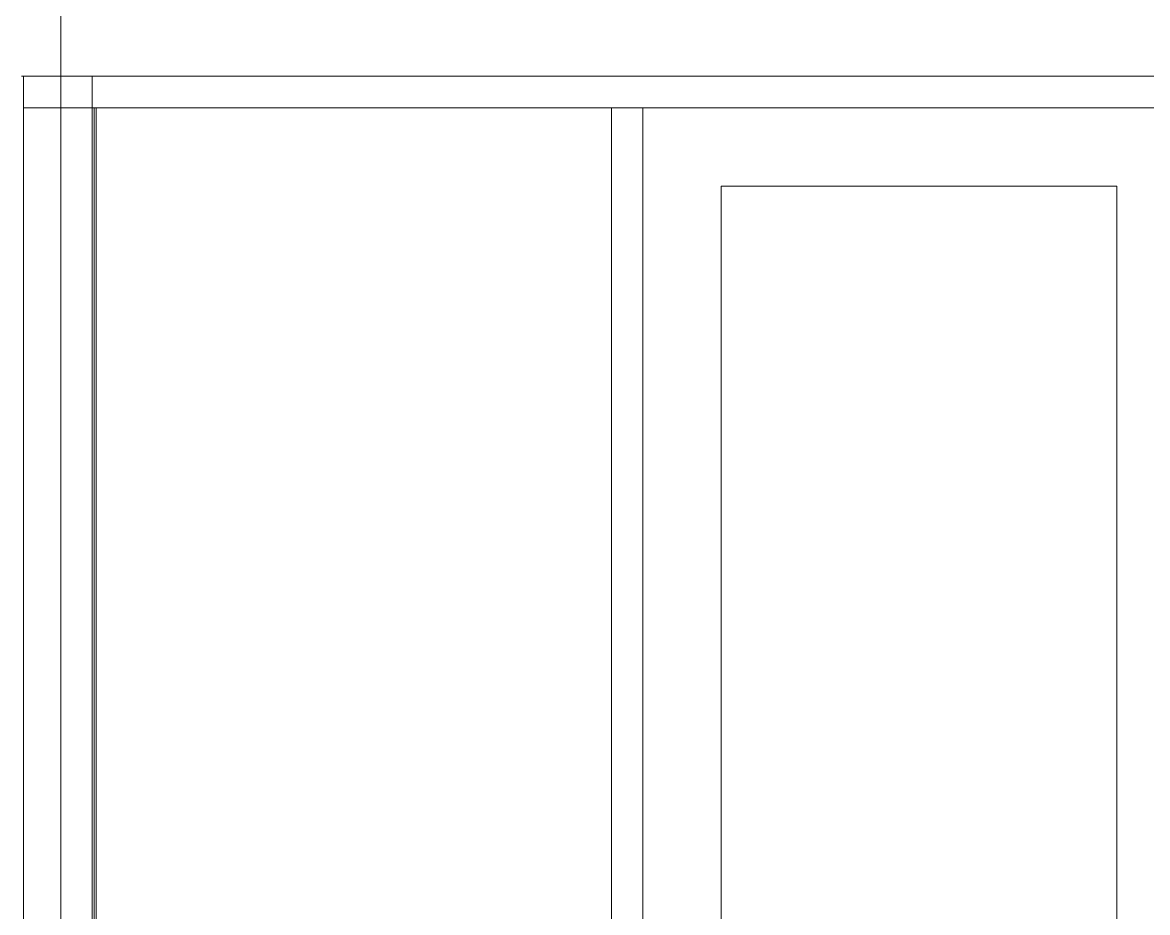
# Model space of a CAD drawing. Header units: inches. Extents: x 21386 to 98862, y -290 to 853.
# Drawn here: x 35776.9 to 35848.5, y 44.7 to 101.4 of the extents above; entities that cross this region are included whole.
import ezdxf

# ---------------------------------------------------------------- set-up
doc = ezdxf.new("R2010")
doc.units = ezdxf.units.IN
doc.header["$MEASUREMENT"] = 0
for name, color, linetype, lineweight in [('A-DOOR', 31, 'Continuous', 13), ('A-GLAZ-CWMG', 51, 'Continuous', 13), ('I-WALL', 2, 'Continuous', 13)]:
    doc.layers.add(name, color=color, linetype=linetype, lineweight=lineweight)

# ---------------------------------------------------------------- blocks, each defined once
blk = doc.blocks.new('Rectangular Mullion - Exterior 2_ x 4_5_-1142646-Building Section - East_West looking South')
at = {"layer": 'A-GLAZ-CWMG', "color": 8, "lineweight": 9}
for p, q in [((-26127.89, 98), (-26127.89, 96)), ((-26125.515, 98), (-26127.89, 98)), ((-26127.89, 96), (-26125.515, 96))]:
    blk.add_line(p, q, dxfattribs=at)
blk = doc.blocks.new('Rectangular Mullion - Exterior 2_ x 4_5_-1142586-Building Section - East_West looking South')
at = {"layer": 'A-GLAZ-CWMG', "color": 8, "lineweight": 9}
for p, q in [((-26127.89, 98), (-26125.515, 98)), ((-26127.89, 30), (-26127.89, 98)), ((-26123.39, 96), (-26123.39, 30)), ((-26127.89, 27.768), (-26127.89, 28.75)), ((-26123.39, 28.75), (-26123.39, 28.327)), ((-26127.89, 17.522), (-26127.89, 26.765)), ((-26127.89, 6), (-26127.89, 15.62)), ((-26123.39, 14.936), (-26123.39, 2)), ((-26125.515, 2), (-26127.64, 2)), ((-26123.39, 2), (-26123.515, 2))]:
    blk.add_line(p, q, dxfattribs=at)
blk = doc.blocks.new('Door_Single_Storefront - one-1371401-Building Section - East_West looking South')
at = {"layer": 'A-DOOR', "color": 8, "lineweight": 9}
for p, q in [((-26053.265, 0), (-26053.265, 96)), ((-26083.453, 30), (-26083.453, 91)), ((-26083.453, 91), (-26058.265, 91)), ((-26058.265, 91), (-26058.265, 5)), ((-26083.453, 28.337), (-26083.453, 28.75)), ((-26083.453, 5), (-26083.453, 15.734)), ((-26078.244, 5), (-26083.453, 5)), ((-26075.703, 5), (-26076.76, 5)), ((-26063.936, 5), (-26074.752, 5)), ((-26058.265, 5), (-26062.926, 5)), ((-26088.453, 2), (-26088.453, 0.75)), ((-26088.453, 0.25), (-26088.453, 0))]:
    blk.add_line(p, q, dxfattribs=at)
blk = doc.blocks.new('Rectangular Mullion - Exterior 2_ x 4_5_-1142584-Building Section - East_West looking South')
at = {"layer": 'A-GLAZ-CWMG', "color": 8, "lineweight": 9}
for q in [(-26125.515, 98), (-26089.453, 96)]:
    blk.add_line((-26125.515, 96), q, dxfattribs=at)
blk = doc.blocks.new('Rectangular Mullion - Exterior 2_ x 4_5_-1142585-Building Section - East_West looking South')
at = {"layer": 'A-GLAZ-CWMG', "color": 8, "lineweight": 9}
blk.add_line((-26089.453, 96), (-26053.265, 96), dxfattribs=at)
blk = doc.blocks.new('Rectangular Mullion - Exterior 2_ x 4_5_-827470-Building Section - East_West looking South')
at = {"layer": 'A-GLAZ-CWMG', "color": 8, "lineweight": 9}
for p, q in [((-26090.453, 96), (-26088.453, 96)), ((-26090.453, 96), (-26090.453, 30)), ((-26088.453, 30), (-26088.453, 96)), ((-26090.453, 28.75), (-26090.453, 27.88)), ((-26088.453, 28.107), (-26088.453, 28.5)), ((-26090.453, 26.886), (-26090.453, 17.566)), ((-26088.453, 17.491), (-26088.453, 27.115)), ((-26088.453, 2), (-26088.453, 15.991)), ((-26090.453, 15.607), (-26090.453, 2.896)), ((-26090.046, 2), (-26090.204, 2)), ((-26088.453, 2), (-26089.051, 2))]:
    blk.add_line(p, q, dxfattribs=at)
blk = doc.blocks.new('Rectangular Mullion - Exterior 2_ x 4_5_-1142587-Building Section - East_West looking South')
at = {"layer": 'A-GLAZ-CWMG', "color": 8, "lineweight": 9}
for p, q in [((-26125.515, 98), (-26125.515, 30)), ((-26123.515, 30), (-26123.515, 98)), ((-26125.515, 28.75), (-26125.515, 28.244)), ((-26123.515, 28.325), (-26123.515, 28.75)), ((-26125.515, 26.401), (-26125.515, 17.518)), ((-26125.515, 15.733), (-26125.515, 14.532)), ((-26123.515, 2), (-26123.515, 14.555)), ((-26125.515, 8.464), (-26125.515, 2)), ((-26123.515, 2), (-26125.515, 2))]:
    blk.add_line(p, q, dxfattribs=at)

msp = doc.modelspace()

# ---------------------------------------------------------------- linework, layer by layer
at = {"layer": 'I-WALL', "color": 8, "lineweight": 9}
for p, q in [((35779.332, 144.688), (35779.332, 98)), ((35776.832, 98), (35918.957, 98)), ((35781.582, 96), (35781.582, 30))]:
    msp.add_line(p, q, dxfattribs=at)

# ---------------------------------------------------------------- block references
at = {"layer": 'A-DOOR', "color": 8, "lineweight": 9}
msp.add_blockref('Door_Single_Storefront - one-1371401-Building Section - East_West looking South', (61904.847, 0), dxfattribs=at)
at = {"layer": 'A-GLAZ-CWMG', "color": 8, "lineweight": 9}
for name in ['Rectangular Mullion - Exterior 2_ x 4_5_-1142646-Building Section - East_West looking South', 'Rectangular Mullion - Exterior 2_ x 4_5_-1142586-Building Section - East_West looking South', 'Rectangular Mullion - Exterior 2_ x 4_5_-1142584-Building Section - East_West looking South', 'Rectangular Mullion - Exterior 2_ x 4_5_-1142587-Building Section - East_West looking South', 'Rectangular Mullion - Exterior 2_ x 4_5_-827470-Building Section - East_West looking South', 'Rectangular Mullion - Exterior 2_ x 4_5_-1142585-Building Section - East_West looking South']:
    msp.add_blockref(name, (61904.847, 0), dxfattribs=at)

doc.saveas('drawing.dxf')
